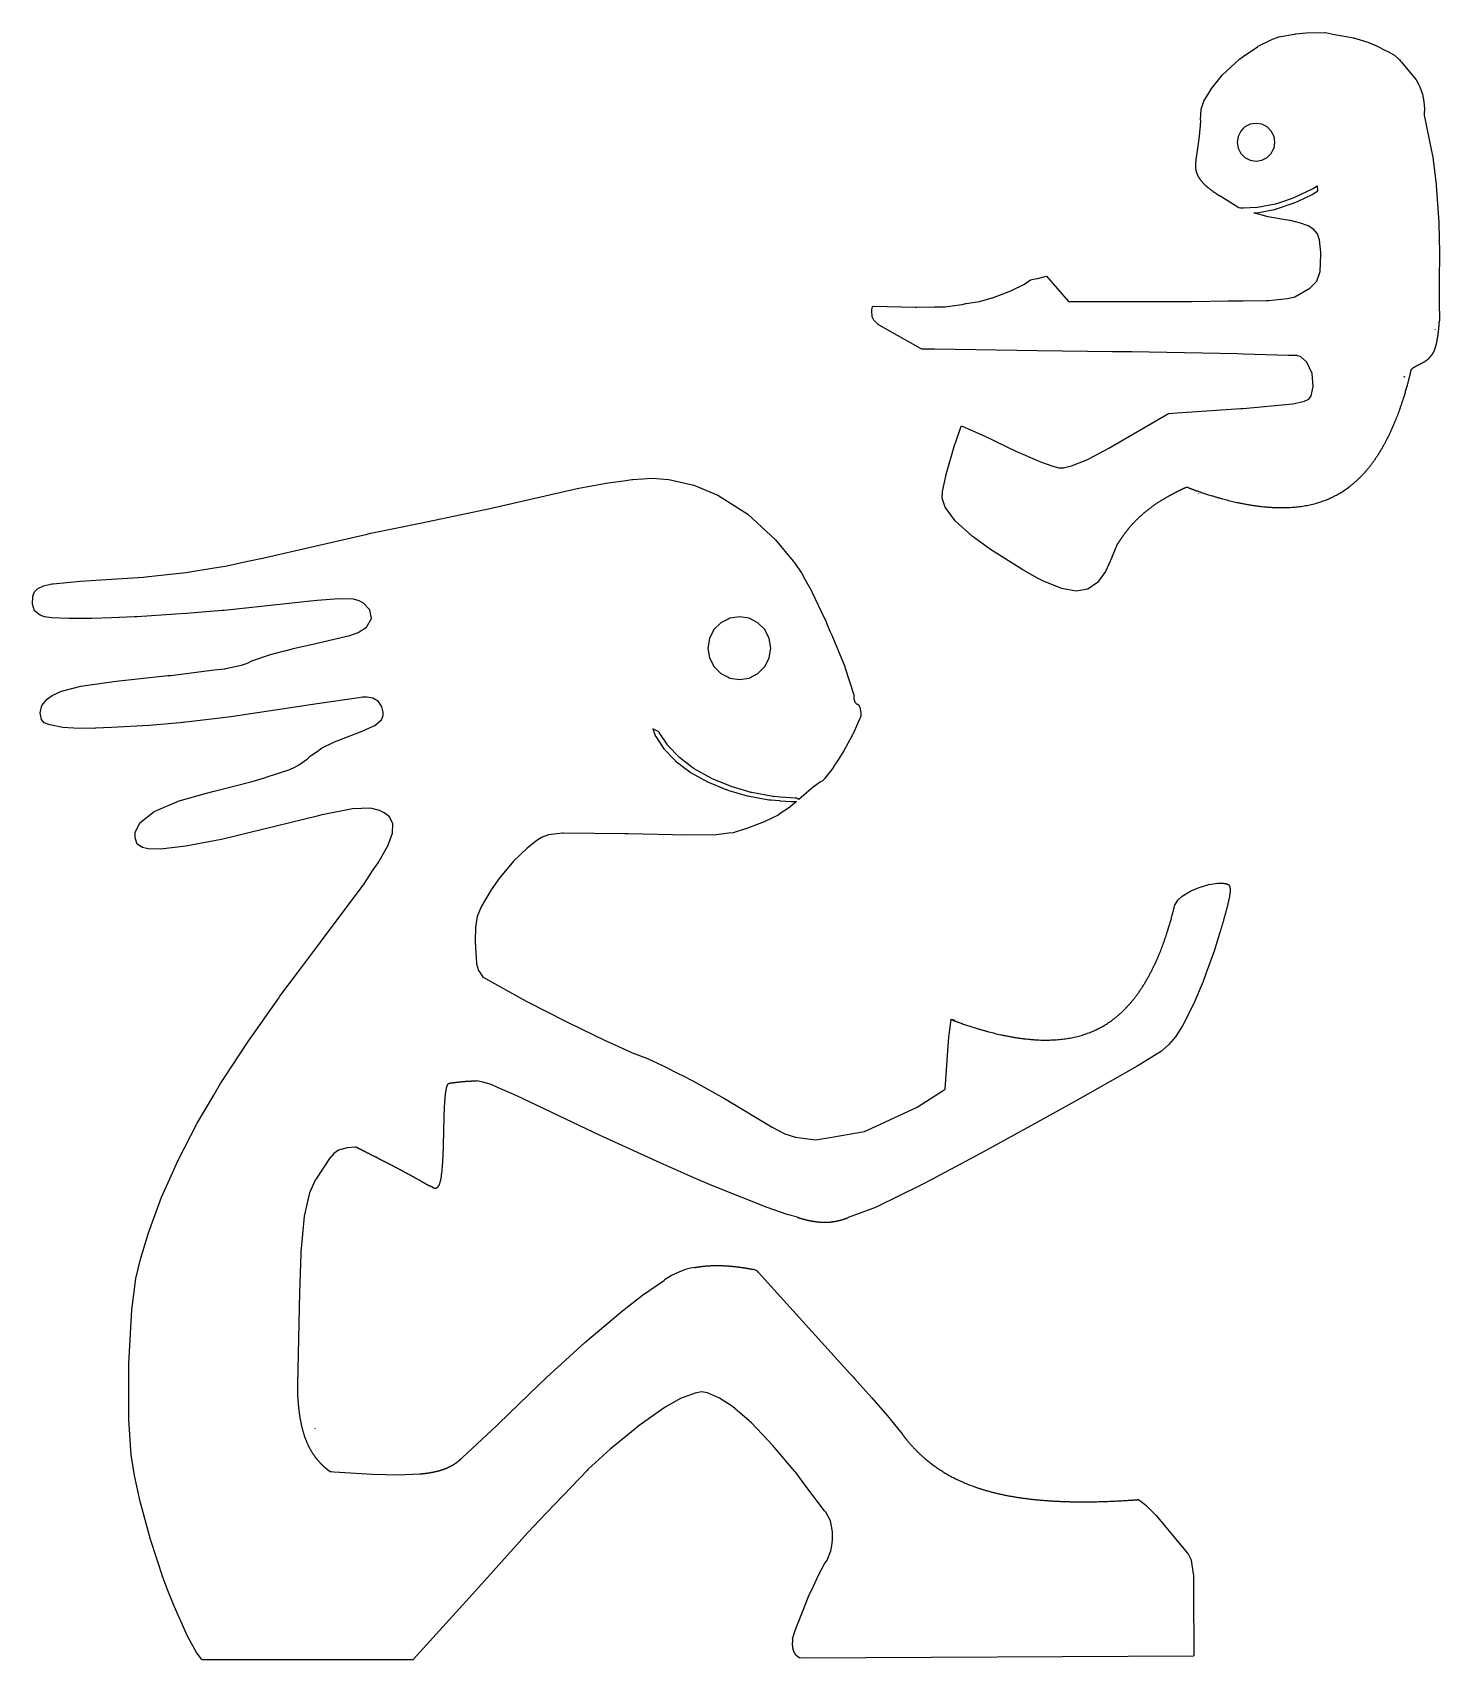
# Model space of a CAD drawing. Header units: millimetres. Extents: x -21.2 to 33, y -18.8 to 15.5.
# Drawn here: x -21.17 to 8.47, y -18.79 to 15.47 of the extents above; entities that cross this region are included whole.
import ezdxf

# ---------------------------------------------------------------- set-up
doc = ezdxf.new("R2010")
doc.units = ezdxf.units.MM
doc.layers.get('0').update_dxf_attribs({"linetype": 'CONTINUOUS'})

msp = doc.modelspace()

# ---------------------------------------------------------------- linework, layer by layer
for p, q in [((5.082, 15.38), (5.414, 15.439)), ((5.414, 15.439), (5.417, 15.439)), ((5.417, 15.439), (5.431, 15.44)), ((5.431, 15.44), (5.661, 15.461)), ((5.661, 15.461), (6.056, 15.47)), ((6.056, 15.47), (6.064, 15.47)), ((6.064, 15.47), (6.257, 15.43)), ((6.257, 15.43), (6.26, 15.429)), ((6.26, 15.429), (6.502, 15.385)), ((4.335, 14.964), (4.636, 15.172)), ((4.636, 15.172), (4.647, 15.18)), ((4.647, 15.18), (4.947, 15.334)), ((4.947, 15.334), (5.067, 15.376)), ((5.067, 15.376), (5.071, 15.378)), ((5.071, 15.378), (5.082, 15.38)), ((5.071, 15.378), (5.071, 15.378)), ((6.502, 15.385), (6.646, 15.359)), ((6.646, 15.359), (6.657, 15.357)), ((6.657, 15.357), (6.96, 15.264)), ((6.96, 15.264), (7.143, 15.187)), ((7.143, 15.187), (7.155, 15.181)), ((7.155, 15.181), (7.327, 15.091)), ((7.327, 15.091), (7.393, 15.061)), ((3.9, 14.576), (4.256, 14.909)), ((4.256, 14.909), (4.335, 14.964)), ((7.393, 15.061), (7.508, 15)), ((7.508, 15), (7.519, 14.991)), ((7.519, 14.991), (7.615, 14.905)), ((7.615, 14.905), (7.622, 14.899)), ((7.622, 14.899), (7.646, 14.868)), ((7.646, 14.868), (7.657, 14.853)), ((7.657, 14.853), (7.665, 14.845)), ((7.665, 14.845), (7.975, 14.476)), ((3.671, 14.3), (3.9, 14.576)), ((7.975, 14.476), (7.978, 14.472)), ((7.978, 14.472), (8.016, 14.396)), ((8.016, 14.396), (8.052, 14.325)), ((3.501, 14.026), (3.671, 14.3)), ((8.052, 14.325), (8.106, 14.174)), ((8.106, 14.174), (8.138, 14.02)), ((3.435, 13.622), (3.449, 13.856)), ((3.449, 13.856), (3.501, 14.026)), ((8.138, 14.02), (8.149, 13.864)), ((8.142, 13.755), (8.141, 13.75)), ((8.141, 13.75), (8.145, 13.732)), ((8.149, 13.864), (8.142, 13.755)), ((8.145, 13.732), (8.147, 13.72)), ((8.147, 13.72), (8.165, 13.632)), ((8.165, 13.632), (8.293, 13.005)), ((8.293, 13.005), (8.326, 12.843)), ((8.326, 12.843), (8.396, 12.272)), ((3.824, 12.038), (3.81, 12.047)), ((3.81, 12.047), (3.81, 12.047)), ((4.24, 11.777), (3.824, 12.038)), ((5.799, 12.177), (5.413, 11.993)), ((5.489, 11.921), (5.783, 12.062)), ((5.783, 12.062), (5.808, 12.074)), ((5.812, 12.183), (5.799, 12.177)), ((5.808, 12.074), (5.904, 12.134)), ((5.892, 12.233), (5.812, 12.183)), ((5.895, 12.235), (5.892, 12.233)), ((5.896, 12.232), (5.895, 12.235)), ((5.908, 12.136), (5.896, 12.232)), ((5.904, 12.134), (5.907, 12.136)), ((5.907, 12.136), (5.908, 12.136)), ((5.908, 12.136), (5.908, 12.136)), ((8.396, 12.272), (8.397, 12.252)), ((8.397, 12.252), (8.452, 11.475)), ((4.241, 11.777), (4.24, 11.777)), ((4.275, 11.771), (4.241, 11.777)), ((4.335, 11.773), (4.275, 11.771)), ((4.275, 11.771), (4.275, 11.771)), ((4.621, 11.783), (4.335, 11.773)), ((4.561, 11.671), (4.559, 11.672)), ((4.559, 11.672), (4.567, 11.671)), ((4.572, 11.668), (4.561, 11.671)), ((4.567, 11.671), (4.629, 11.674)), ((4.675, 11.64), (4.572, 11.668)), ((4.632, 11.783), (4.621, 11.783)), ((4.629, 11.674), (4.988, 11.744)), ((5.003, 11.856), (4.632, 11.783)), ((4.632, 11.783), (4.632, 11.783)), ((4.988, 11.744), (4.999, 11.746)), ((4.999, 11.746), (5.012, 11.749)), ((5.015, 11.858), (5.003, 11.856)), ((5.012, 11.749), (5.017, 11.75)), ((5.202, 11.921), (5.015, 11.858)), ((5.017, 11.75), (5.036, 11.757)), ((5.036, 11.757), (5.409, 11.883)), ((5.4, 11.988), (5.202, 11.921)), ((5.413, 11.993), (5.4, 11.988)), ((5.409, 11.883), (5.489, 11.921)), ((5.413, 11.993), (5.413, 11.993)), ((4.73, 11.625), (4.675, 11.64)), ((4.853, 11.592), (4.73, 11.625)), ((5.308, 11.513), (4.853, 11.592)), ((5.331, 11.508), (5.308, 11.513)), ((5.541, 11.458), (5.331, 11.508)), ((5.704, 11.399), (5.541, 11.458)), ((5.82, 11.324), (5.704, 11.399)), ((5.896, 11.229), (5.82, 11.324)), ((8.452, 11.475), (8.453, 11.448)), ((8.453, 11.448), (8.467, 10.848)), ((5.941, 11.104), (5.896, 11.229)), ((5.965, 10.837), (5.941, 11.104)), ((5.954, 10.436), (5.969, 10.792)), ((5.969, 10.792), (5.965, 10.837)), ((8.466, 10.834), (8.459, 10.221)), ((8.467, 10.837), (8.466, 10.834)), ((8.467, 10.848), (8.467, 10.848)), ((8.467, 10.848), (8.467, 10.837)), ((-0.144, 10.259), (-0.051, 10.281)), ((-0.051, 10.281), (0, 10.293)), ((0, 10.293), (0.191, 10.338)), ((0.191, 10.338), (0.653, 9.809)), ((5.887, 10.234), (5.954, 10.436)), ((-0.948, 9.884), (-0.56, 10.032)), ((-0.56, 10.032), (-0.547, 10.036)), ((-0.547, 10.036), (-0.27, 10.173)), ((-0.27, 10.173), (-0.144, 10.259)), ((5.423, 9.904), (5.736, 10.083)), ((5.736, 10.083), (5.887, 10.234)), ((8.459, 10.221), (8.458, 10.217)), ((8.458, 10.217), (8.458, 10.208)), ((8.458, 10.208), (8.459, 10.187)), ((8.459, 10.187), (8.462, 9.814)), ((-3.492, 9.609), (-3.479, 9.676)), ((-3.482, 9.48), (-3.492, 9.609)), ((-3.479, 9.676), (-3.476, 9.692)), ((-3.476, 9.692), (-3.465, 9.707)), ((-3.465, 9.707), (-3.464, 9.707)), ((-3.464, 9.707), (-2.576, 9.688)), ((-2.576, 9.688), (-2.545, 9.687)), ((-2.545, 9.687), (-2.167, 9.691)), ((-2.545, 9.687), (-2.545, 9.687)), ((-2.167, 9.691), (-2.06, 9.692)), ((-2.06, 9.692), (-1.944, 9.694)), ((-2.06, 9.692), (-2.06, 9.692)), ((-1.944, 9.694), (-1.59, 9.74)), ((-1.59, 9.74), (-1.587, 9.741)), ((-1.59, 9.74), (-1.59, 9.74)), ((-1.587, 9.741), (-1.509, 9.764)), ((-1.509, 9.764), (-1.5, 9.766)), ((-1.5, 9.766), (-1.219, 9.802)), ((-1.219, 9.802), (-0.958, 9.881)), ((-0.958, 9.881), (-0.948, 9.884)), ((0.653, 9.809), (3.154, 9.809)), ((3.154, 9.809), (3.255, 9.809)), ((3.255, 9.809), (4.01, 9.818)), ((4.01, 9.818), (4.335, 9.823)), ((4.335, 9.823), (4.826, 9.829)), ((4.826, 9.829), (4.865, 9.83)), ((4.865, 9.83), (5.265, 9.866)), ((5.265, 9.866), (5.423, 9.904)), ((8.462, 9.814), (8.467, 9.399)), ((-3.447, 9.413), (-3.482, 9.48)), ((-3.351, 9.315), (-3.447, 9.413)), ((-3.345, 9.311), (-3.351, 9.315)), ((-3.338, 9.308), (-3.345, 9.311)), ((-2.452, 8.812), (-3.338, 9.308)), ((8.377, 9.218), (8.374, 9.212)), ((-2.434, 8.802), (-2.452, 8.812)), ((-2.232, 8.799), (-2.434, 8.802)), ((-2.167, 8.799), (-2.232, 8.799)), ((0, 8.769), (-2.167, 8.799)), ((1.58, 8.747), (0, 8.769)), ((1.981, 8.742), (1.58, 8.747)), ((4.216, 8.7), (1.981, 8.742)), ((4.335, 8.697), (4.216, 8.7)), ((5.278, 8.67), (4.335, 8.697)), ((5.407, 8.666), (5.278, 8.67)), ((5.469, 8.665), (5.407, 8.666)), ((5.47, 8.664), (5.469, 8.665)), ((5.541, 8.647), (5.47, 8.664)), ((5.672, 8.528), (5.541, 8.647)), ((8.22, 8.586), (8.22, 8.586)), ((5.784, 8.287), (5.672, 8.528)), ((5.81, 8.012), (5.784, 8.287)), ((7.727, 8.232), (7.717, 8.215)), ((5.765, 7.822), (5.81, 8.012)), ((7.717, 8.215), (7.715, 8.212)), ((7.715, 8.212), (7.715, 8.212)), ((2.944, 7.458), (4.285, 7.549)), ((4.285, 7.549), (4.335, 7.554)), ((4.335, 7.554), (5.376, 7.652)), ((5.376, 7.652), (5.623, 7.706)), ((5.623, 7.706), (5.712, 7.75)), ((5.712, 7.75), (5.765, 7.822)), ((1.506, 6.714), (2.763, 7.445)), ((2.763, 7.445), (2.944, 7.458)), ((-1.73, 6.828), (-1.615, 7.162)), ((-1.615, 7.162), (-1.613, 7.167)), ((-1.613, 7.167), (-1.606, 7.175)), ((-1.606, 7.175), (-1.597, 7.186)), ((-1.597, 7.186), (-1.587, 7.182)), ((-1.587, 7.182), (-1.175, 6.999)), ((-1.175, 6.999), (-1.175, 6.999)), ((-1.175, 6.999), (-1.151, 6.988)), ((-1.151, 6.988), (-0.43, 6.64)), ((-1.927, 6.142), (-1.739, 6.802)), ((-1.739, 6.802), (-1.734, 6.817)), ((-1.734, 6.817), (-1.73, 6.828)), ((-0.43, 6.64), (-0.407, 6.63)), ((-0.407, 6.63), (0, 6.454)), ((1.098, 6.502), (1.506, 6.714)), ((0, 6.454), (0.062, 6.428)), ((0.062, 6.428), (0.325, 6.337)), ((0.325, 6.337), (0.448, 6.304)), ((0.448, 6.304), (0.545, 6.304)), ((0.545, 6.304), (0.716, 6.344)), ((0.716, 6.344), (1.042, 6.474)), ((1.042, 6.474), (1.098, 6.502)), ((-11.624, 5.426), (-9.696, 5.866)), ((-9.696, 5.866), (-9.658, 5.874)), ((-9.658, 5.874), (-9.276, 5.944)), ((-9.276, 5.944), (-9.194, 5.959)), ((-9.194, 5.959), (-9.089, 5.978)), ((-9.089, 5.978), (-8.67, 6.038)), ((-8.67, 6.038), (-8.546, 6.056)), ((-8.546, 6.056), (-8.52, 6.06)), ((-8.52, 6.06), (-8.115, 6.085)), ((-8.115, 6.085), (-7.767, 6.06)), ((-7.767, 6.06), (-7.236, 5.938)), ((-7.236, 5.938), (-6.736, 5.726)), ((-2.001, 5.802), (-1.931, 6.125)), ((-1.931, 6.125), (-1.927, 6.142)), ((-6.736, 5.726), (-6.1, 5.324)), ((-2.009, 5.666), (-2.002, 5.796)), ((-1.943, 5.471), (-2.009, 5.666)), ((-2.002, 5.796), (-2.001, 5.802)), ((3.398, 5.758), (3.393, 5.761)), ((-13.971, 4.94), (-13.005, 5.14)), ((-13.005, 5.14), (-11.996, 5.349)), ((-11.996, 5.349), (-11.665, 5.417)), ((-11.665, 5.417), (-11.624, 5.426)), ((-6.1, 5.324), (-5.516, 4.786)), ((-1.736, 5.187), (-1.943, 5.471)), ((-1.377, 4.865), (-1.736, 5.187)), ((-16.324, 4.4), (-14.122, 4.907)), ((-14.122, 4.907), (-14.051, 4.924)), ((-14.051, 4.924), (-13.971, 4.94)), ((-0.987, 4.581), (-1.377, 4.865)), ((-5.516, 4.786), (-5.143, 4.335)), ((-0.312, 4.152), (-0.987, 4.581)), ((1.681, 4.692), (1.547, 4.364)), ((-17.938, 4.099), (-17.34, 4.197)), ((-17.34, 4.197), (-17.111, 4.234)), ((-17.111, 4.234), (-16.633, 4.335)), ((-16.633, 4.335), (-16.355, 4.394)), ((-16.355, 4.394), (-16.35, 4.395)), ((-16.35, 4.395), (-16.324, 4.4)), ((-5.143, 4.335), (-5.111, 4.296)), ((-5.111, 4.296), (-4.978, 4.097)), ((0, 3.982), (-0.312, 4.152)), ((1.433, 4.118), (1.265, 3.885)), ((1.534, 4.335), (1.433, 4.118)), ((1.547, 4.364), (1.534, 4.335)), ((-21.057, 3.762), (-20.939, 3.817)), ((-20.939, 3.817), (-20.758, 3.858)), ((-20.758, 3.858), (-20.749, 3.859)), ((-20.749, 3.859), (-20.732, 3.861)), ((-20.732, 3.861), (-20.155, 3.917)), ((-20.155, 3.917), (-19.507, 3.959)), ((-19.507, 3.959), (-18.828, 4.002)), ((-18.828, 4.002), (-18.787, 4.004)), ((-18.787, 4.004), (-17.938, 4.099)), ((-4.978, 4.097), (-4.972, 4.089)), ((-4.972, 4.089), (-4.892, 3.944)), ((-4.892, 3.944), (-4.763, 3.709)), ((0.139, 3.907), (0, 3.982)), ((0.511, 3.758), (0.139, 3.907)), ((1.265, 3.885), (1.062, 3.746)), ((-21.167, 3.431), (-21.159, 3.597)), ((-21.125, 3.288), (-21.167, 3.431)), ((-21.159, 3.597), (-21.127, 3.69)), ((-21.127, 3.69), (-21.057, 3.762)), ((-15.313, 3.494), (-17.13, 3.301)), ((-15.172, 3.505), (-15.313, 3.494)), ((-14.718, 3.542), (-15.172, 3.505)), ((-14.409, 3.535), (-14.718, 3.542)), ((-14.284, 3.5), (-14.409, 3.535)), ((-14.195, 3.449), (-14.284, 3.5)), ((-14.065, 3.313), (-14.195, 3.449)), ((-4.763, 3.709), (-4.754, 3.691)), ((-4.754, 3.691), (-4.748, 3.678)), ((-4.748, 3.678), (-4.483, 3.131)), ((0.815, 3.704), (0.511, 3.758)), ((1.062, 3.746), (0.815, 3.704)), ((-21.005, 3.196), (-21.125, 3.288)), ((-20.918, 3.162), (-21.005, 3.196)), ((-20.759, 3.144), (-20.918, 3.162)), ((-20.402, 3.126), (-20.759, 3.144)), ((-19.917, 3.128), (-20.402, 3.126)), ((-19.507, 3.144), (-19.917, 3.128)), ((-19.017, 3.164), (-19.507, 3.144)), ((-18.997, 3.165), (-19.017, 3.164)), ((-18.962, 3.167), (-18.997, 3.165)), ((-18.157, 3.219), (-18.962, 3.167)), ((-17.921, 3.234), (-18.157, 3.219)), ((-17.34, 3.284), (-17.921, 3.234)), ((-17.169, 3.298), (-17.34, 3.284)), ((-17.13, 3.301), (-17.169, 3.298)), ((-14.133, 2.948), (-14.028, 3.127)), ((-14.028, 3.127), (-14.065, 3.313)), ((-4.483, 3.131), (-4.477, 3.117)), ((-4.477, 3.117), (-4.467, 3.091)), ((-4.467, 3.091), (-4.434, 3.014)), ((-15.172, 2.612), (-14.545, 2.756)), ((-14.545, 2.756), (-14.513, 2.763)), ((-14.513, 2.763), (-14.512, 2.764)), ((-14.512, 2.764), (-14.507, 2.765)), ((-14.507, 2.765), (-14.309, 2.831)), ((-14.309, 2.831), (-14.133, 2.948)), ((-4.434, 3.014), (-4.372, 2.864)), ((-4.372, 2.864), (-4.335, 2.775)), ((-4.335, 2.775), (-4.06, 2.117)), ((-16.158, 2.372), (-15.886, 2.442)), ((-15.886, 2.442), (-15.856, 2.449)), ((-15.856, 2.449), (-15.668, 2.498)), ((-15.668, 2.498), (-15.644, 2.504)), ((-15.644, 2.504), (-15.172, 2.612)), ((-17.34, 2.045), (-17.113, 2.072)), ((-17.113, 2.072), (-17.096, 2.075)), ((-17.096, 2.075), (-16.766, 2.145)), ((-16.766, 2.145), (-16.7, 2.167)), ((-16.7, 2.167), (-16.623, 2.193)), ((-16.623, 2.193), (-16.549, 2.237)), ((-16.549, 2.237), (-16.158, 2.372)), ((-4.06, 2.117), (-4.056, 2.103)), ((-4.056, 2.103), (-3.867, 1.518)), ((-20.151, 1.704), (-19.507, 1.798)), ((-19.507, 1.798), (-19.468, 1.803)), ((-19.468, 1.803), (-18.316, 1.926)), ((-18.316, 1.926), (-18.254, 1.932)), ((-18.254, 1.932), (-17.34, 2.045)), ((-20.973, 1.298), (-20.85, 1.436)), ((-20.85, 1.436), (-20.751, 1.506)), ((-20.751, 1.506), (-20.555, 1.6)), ((-20.555, 1.6), (-20.151, 1.704)), ((-14.295, 1.461), (-15.172, 1.329)), ((-14.216, 1.473), (-14.295, 1.461)), ((-14.214, 1.473), (-14.216, 1.473)), ((-14.124, 1.473), (-14.214, 1.473)), ((-14.002, 1.451), (-14.124, 1.473)), ((-13.883, 1.384), (-14.002, 1.451)), ((-13.81, 1.272), (-13.883, 1.384)), ((-3.867, 1.518), (-3.867, 1.473)), ((-3.867, 1.473), (-3.867, 1.447)), ((-3.867, 1.447), (-3.844, 1.368)), ((-21.007, 1.145), (-20.973, 1.298)), ((-20.978, 1.003), (-21.007, 1.145)), ((-16.989, 1.056), (-17.34, 1.015)), ((-16.942, 1.062), (-16.989, 1.056)), ((-15.172, 1.329), (-16.942, 1.062)), ((-13.82, 0.994), (-13.785, 1.085)), ((-13.785, 1.154), (-13.81, 1.272)), ((-13.785, 1.085), (-13.785, 1.154)), ((-3.844, 1.368), (-3.832, 1.354)), ((-3.832, 1.354), (-3.806, 1.324)), ((-3.806, 1.324), (-3.805, 1.324)), ((-3.805, 1.324), (-3.78, 1.324)), ((-3.78, 1.324), (-3.739, 1.26)), ((-3.736, 1.035), (-3.743, 1.021)), ((-3.739, 1.26), (-3.718, 1.146)), ((-3.722, 1.068), (-3.736, 1.035)), ((-3.718, 1.078), (-3.722, 1.069)), ((-3.722, 1.069), (-3.722, 1.068)), ((-3.718, 1.146), (-3.718, 1.078)), ((-20.92, 0.935), (-20.978, 1.003)), ((-20.805, 0.889), (-20.92, 0.935)), ((-20.532, 0.833), (-20.805, 0.889)), ((-20.3, 0.818), (-20.532, 0.833)), ((-19.86, 0.815), (-20.3, 0.818)), ((-19.842, 0.816), (-19.86, 0.815)), ((-19.507, 0.833), (-19.842, 0.816)), ((-18.709, 0.874), (-19.507, 0.833)), ((-18.054, 0.933), (-18.709, 0.874)), ((-18.01, 0.936), (-18.054, 0.933)), ((-17.993, 0.938), (-18.01, 0.936)), ((-17.34, 1.015), (-17.993, 0.938)), ((-14.81, 0.532), (-14.256, 0.741)), ((-14.256, 0.741), (-13.96, 0.879)), ((-13.96, 0.879), (-13.82, 0.994)), ((-8.103, 0.806), (-8.104, 0.806)), ((-8.104, 0.806), (-8.051, 0.662)), ((-7.978, 0.745), (-8.103, 0.806)), ((-7.975, 0.744), (-7.978, 0.745)), ((-7.972, 0.743), (-7.975, 0.744)), ((-7.967, 0.729), (-7.972, 0.743)), ((-7.795, 0.466), (-7.967, 0.729)), ((-7.967, 0.729), (-7.967, 0.729)), ((-3.886, 0.691), (-3.893, 0.679)), ((-3.882, 0.699), (-3.886, 0.691)), ((-3.867, 0.733), (-3.882, 0.699)), ((-3.743, 1.021), (-3.867, 0.733)), ((-15.172, 0.331), (-15.078, 0.397)), ((-15.078, 0.397), (-14.81, 0.532)), ((-8.051, 0.662), (-8.05, 0.658)), ((-8.05, 0.658), (-8.039, 0.641)), ((-8.039, 0.641), (-7.873, 0.386)), ((-7.873, 0.386), (-7.64, 0.144)), ((-7.789, 0.456), (-7.795, 0.466)), ((-7.549, 0.208), (-7.789, 0.456)), ((-3.893, 0.679), (-4.08, 0.34)), ((-15.643, 0), (-15.562, 0.039)), ((-15.562, 0.039), (-15.373, 0.176)), ((-15.373, 0.176), (-15.311, 0.235)), ((-15.311, 0.235), (-15.172, 0.331)), ((-7.64, 0.144), (-7.625, 0.128)), ((-7.625, 0.128), (-7.623, 0.127)), ((-7.623, 0.127), (-7.528, 0.056)), ((-7.541, 0.199), (-7.549, 0.208)), ((-7.277, 0), (-7.541, 0.199)), ((-7.541, 0.199), (-7.541, 0.199)), ((-7.541, 0.199), (-7.541, 0.199)), ((-7.528, 0.056), (-7.454, 0)), ((-4.297, 0.001), (-4.298, 0)), ((-4.294, 0.006), (-4.297, 0.001)), ((-4.287, 0.017), (-4.294, 0.006)), ((-4.214, 0.129), (-4.287, 0.017)), ((-4.08, 0.34), (-4.214, 0.129)), ((-17.34, -0.507), (-16.538, -0.305)), ((-16.538, -0.305), (-16.28, -0.225)), ((-16.28, -0.225), (-16.263, -0.22)), ((-16.263, -0.22), (-16.261, -0.219)), ((-16.261, -0.219), (-16.246, -0.214)), ((-16.246, -0.214), (-15.748, -0.05)), ((-15.748, -0.05), (-15.643, 0)), ((-7.454, 0), (-7.322, -0.1)), ((-7.322, -0.1), (-7.313, -0.106)), ((-7.313, -0.106), (-7.291, -0.119)), ((-7.291, -0.119), (-6.948, -0.312)), ((-7.24, -0.028), (-7.277, 0)), ((-7.229, -0.036), (-7.24, -0.028)), ((-6.876, -0.234), (-7.229, -0.036)), ((-6.948, -0.312), (-6.761, -0.389)), ((-6.863, -0.241), (-6.876, -0.234)), ((-6.502, -0.39), (-6.863, -0.241)), ((-4.572, -0.313), (-4.644, -0.364)), ((-4.537, -0.3), (-4.572, -0.313)), ((-4.497, -0.26), (-4.537, -0.3)), ((-4.478, -0.239), (-4.497, -0.26)), ((-4.448, -0.2), (-4.478, -0.239)), ((-4.335, -0.049), (-4.448, -0.2)), ((-4.298, 0), (-4.335, -0.049)), ((-18.076, -0.713), (-17.505, -0.548)), ((-17.505, -0.548), (-17.34, -0.507)), ((-6.761, -0.389), (-6.564, -0.471)), ((-6.564, -0.471), (-6.552, -0.475)), ((-6.552, -0.475), (-6.539, -0.481)), ((-6.539, -0.481), (-6.534, -0.482)), ((-6.534, -0.482), (-6.502, -0.491)), ((-6.468, -0.405), (-6.502, -0.39)), ((-6.502, -0.491), (-6.114, -0.604)), ((-6.455, -0.41), (-6.468, -0.405)), ((-6.03, -0.534), (-6.455, -0.41)), ((-6.114, -0.604), (-6.1, -0.608)), ((-6.1, -0.608), (-5.881, -0.648)), ((-6.016, -0.538), (-6.03, -0.534)), ((-5.574, -0.618), (-6.016, -0.538)), ((-5.881, -0.648), (-5.659, -0.688)), ((-5.559, -0.621), (-5.574, -0.618)), ((-5.544, -0.622), (-5.559, -0.621)), ((-5.559, -0.621), (-5.559, -0.621)), ((-5.419, -0.631), (-5.544, -0.622)), ((-5.099, -0.656), (-5.419, -0.631)), ((-5.078, -0.655), (-5.099, -0.656)), ((-5.099, -0.656), (-5.099, -0.656)), ((-5.076, -0.656), (-5.078, -0.655)), ((-5.072, -0.658), (-5.076, -0.656)), ((-5.064, -0.662), (-5.072, -0.658)), ((-5.027, -0.68), (-5.064, -0.662)), ((-4.717, -0.417), (-5.027, -0.68)), ((-5.027, -0.68), (-5.027, -0.68)), ((-4.706, -0.408), (-4.717, -0.417)), ((-4.705, -0.407), (-4.706, -0.408)), ((-4.644, -0.364), (-4.705, -0.407)), ((-18.907, -1.174), (-18.603, -0.934)), ((-18.603, -0.934), (-18.076, -0.713)), ((-15.098, -1.015), (-15.172, -1.034)), ((-14.43, -0.882), (-15.098, -1.015)), ((-14.047, -0.866), (-14.43, -0.882)), ((-13.856, -0.914), (-14.047, -0.866)), ((-13.759, -0.964), (-13.856, -0.914)), ((-13.65, -1.05), (-13.759, -0.964)), ((-5.659, -0.688), (-5.644, -0.691)), ((-5.644, -0.691), (-5.615, -0.693)), ((-5.615, -0.693), (-5.434, -0.707)), ((-5.464, -1.011), (-5.612, -1.084)), ((-5.419, -0.98), (-5.464, -1.011)), ((-5.434, -0.707), (-5.419, -0.708)), ((-5.419, -0.708), (-5.184, -0.726)), ((-5.226, -0.849), (-5.419, -0.98)), ((-5.216, -0.842), (-5.226, -0.849)), ((-5.211, -0.838), (-5.216, -0.842)), ((-5.077, -0.723), (-5.211, -0.838)), ((-5.184, -0.726), (-5.153, -0.725)), ((-5.153, -0.725), (-5.084, -0.723)), ((-5.084, -0.723), (-5.077, -0.723)), ((-5.077, -0.723), (-5.077, -0.723)), ((-5.077, -0.723), (-5.077, -0.723)), ((-19.004, -1.376), (-18.907, -1.174)), ((-15.172, -1.034), (-17.19, -1.523)), ((-13.575, -1.193), (-13.65, -1.05)), ((-13.584, -1.39), (-13.575, -1.193)), ((-6.151, -1.303), (-6.413, -1.382)), ((-6.142, -1.3), (-6.151, -1.303)), ((-5.754, -1.152), (-6.142, -1.3)), ((-5.741, -1.147), (-5.754, -1.152)), ((-5.612, -1.084), (-5.741, -1.147)), ((-19.004, -1.487), (-19.004, -1.376)), ((-18.963, -1.621), (-19.004, -1.487)), ((-18.848, -1.695), (-18.963, -1.621)), ((-18.729, -1.723), (-18.848, -1.695)), ((-17.939, -1.668), (-18.471, -1.727)), ((-17.34, -1.552), (-17.939, -1.668)), ((-17.19, -1.523), (-17.34, -1.552)), ((-13.887, -2.015), (-13.685, -1.658)), ((-13.685, -1.658), (-13.584, -1.39)), ((-10.749, -1.707), (-11.035, -1.985)), ((-10.547, -1.548), (-10.749, -1.707)), ((-10.434, -1.478), (-10.547, -1.548)), ((-10.301, -1.426), (-10.434, -1.478)), ((-10.004, -1.391), (-10.301, -1.426)), ((-9.985, -1.391), (-10.004, -1.391)), ((-8.694, -1.406), (-9.985, -1.391)), ((-8.67, -1.406), (-8.694, -1.406)), ((-8.625, -1.407), (-8.67, -1.406)), ((-7.369, -1.435), (-8.625, -1.407)), ((-6.768, -1.428), (-7.369, -1.435)), ((-6.502, -1.393), (-6.768, -1.428)), ((-6.413, -1.382), (-6.502, -1.393)), ((-18.471, -1.727), (-18.729, -1.723)), ((-13.99, -2.167), (-13.887, -2.015)), ((-11.035, -1.985), (-11.312, -2.314)), ((-14.199, -2.479), (-13.99, -2.167)), ((-11.321, -2.328), (-11.507, -2.589)), ((-11.313, -2.316), (-11.321, -2.328)), ((-11.312, -2.314), (-11.313, -2.316)), ((-15.086, -3.667), (-14.199, -2.479)), ((-11.507, -2.589), (-11.712, -2.933)), ((2.957, -2.803), (3.048, -2.72)), ((3.048, -2.72), (3.212, -2.618)), ((3.212, -2.618), (3.251, -2.601)), ((3.251, -2.601), (3.404, -2.535)), ((3.404, -2.535), (3.606, -2.476)), ((3.606, -2.476), (3.798, -2.444)), ((-11.717, -2.942), (-11.802, -3.149)), ((-11.712, -2.933), (-11.717, -2.942)), ((2.891, -2.91), (2.893, -2.906)), ((2.893, -2.906), (2.956, -2.804)), ((2.956, -2.804), (2.957, -2.803)), ((-11.839, -3.372), (-11.845, -3.664)), ((-11.802, -3.149), (-11.839, -3.372)), ((-15.587, -4.335), (-15.144, -3.746)), ((-15.144, -3.746), (-15.119, -3.711)), ((-15.119, -3.711), (-15.086, -3.667)), ((-11.845, -3.664), (-11.846, -3.677)), ((-11.846, -3.677), (-11.845, -3.684)), ((-11.845, -3.684), (-11.816, -4.137)), ((3.806, -3.597), (3.729, -3.858)), ((3.729, -3.858), (3.553, -4.335)), ((-15.956, -4.828), (-15.587, -4.335)), ((-11.816, -4.137), (-11.815, -4.143)), ((-11.815, -4.143), (-11.773, -4.285)), ((-11.773, -4.285), (-11.741, -4.335)), ((-11.741, -4.335), (-11.683, -4.424)), ((-11.683, -4.424), (-11.678, -4.427)), ((-11.678, -4.427), (-10.771, -4.928)), ((3.553, -4.335), (3.487, -4.513)), ((3.487, -4.513), (3.284, -4.993)), ((-16.627, -5.779), (-15.987, -4.871)), ((-15.987, -4.871), (-15.956, -4.828)), ((-10.771, -4.928), (-10.744, -4.943)), ((-10.744, -4.943), (-9.942, -5.351)), ((3.284, -4.993), (3.052, -5.452)), ((-9.942, -5.351), (-9.91, -5.368)), ((-9.91, -5.368), (-9.904, -5.37)), ((-9.904, -5.37), (-9.887, -5.379)), ((-9.887, -5.379), (-9.092, -5.766)), ((-1.861, -5.637), (-1.821, -5.318)), ((-1.821, -5.318), (-1.821, -5.313)), ((-1.821, -5.313), (-1.743, -5.329)), ((1.493, -5.386), (1.503, -5.376)), ((3.052, -5.452), (2.909, -5.68)), ((-17.124, -6.541), (-16.627, -5.779)), ((-9.092, -5.766), (-9.073, -5.775)), ((-9.073, -5.775), (-8.67, -5.957)), ((-1.943, -6.783), (-1.865, -5.682)), ((-1.865, -5.682), (-1.861, -5.637)), ((0.627, -5.716), (0.627, -5.716)), ((2.909, -5.68), (2.763, -5.853)), ((-8.67, -5.957), (-8.504, -6.031)), ((-8.504, -6.031), (-8.504, -6.031)), ((-8.504, -6.031), (-8.494, -6.035)), ((-8.494, -6.035), (-8.217, -6.141)), ((-8.217, -6.141), (-7.881, -6.293)), ((2.61, -5.983), (2.167, -6.255)), ((2.619, -5.977), (2.61, -5.983)), ((2.624, -5.972), (2.619, -5.977)), ((2.763, -5.853), (2.624, -5.972)), ((-7.881, -6.293), (-7.553, -6.46)), ((-7.553, -6.46), (-7.464, -6.505)), ((-7.464, -6.505), (-7.271, -6.603)), ((1.74, -6.502), (0.898, -6.983)), ((2.102, -6.296), (1.74, -6.502)), ((2.167, -6.255), (2.102, -6.296)), ((-17.34, -6.894), (-17.205, -6.665)), ((-17.205, -6.665), (-17.124, -6.541)), ((-11.676, -6.635), (-11.815, -6.611)), ((-11.505, -6.688), (-11.676, -6.635)), ((-11.493, -6.693), (-11.505, -6.688)), ((-11.404, -6.732), (-11.493, -6.693)), ((-11.372, -6.746), (-11.404, -6.732)), ((-11.077, -6.874), (-11.372, -6.746)), ((-7.271, -6.603), (-6.594, -6.98)), ((-2.062, -6.859), (-2.01, -6.825)), ((-2.01, -6.825), (-1.943, -6.783)), ((-17.697, -7.499), (-17.35, -6.911)), ((-17.35, -6.911), (-17.34, -6.894)), ((-10.966, -6.922), (-11.077, -6.874)), ((-9.212, -7.759), (-10.966, -6.922)), ((-6.594, -6.98), (-5.59, -7.587)), ((-3.492, -7.606), (-2.531, -7.161)), ((-2.531, -7.161), (-2.062, -6.859)), ((0.776, -7.051), (0, -7.479)), ((0.836, -7.018), (0.776, -7.051)), ((0.898, -6.983), (0.836, -7.018)), ((-18.109, -8.293), (-17.697, -7.499)), ((0, -7.479), (-1.139, -8.107)), ((-9.146, -7.79), (-9.212, -7.759)), ((-8.67, -8.008), (-9.146, -7.79)), ((-5.59, -7.587), (-5.323, -7.722)), ((-5.323, -7.722), (-5.099, -7.798)), ((-5.099, -7.798), (-4.673, -7.85)), ((-4.673, -7.85), (-4.335, -7.793)), ((-4.335, -7.793), (-3.645, -7.677)), ((-3.645, -7.677), (-3.492, -7.606)), ((-14.822, -8.142), (-14.913, -8.245)), ((-14.719, -8.068), (-14.822, -8.142)), ((-14.539, -8.019), (-14.719, -8.068)), ((-14.362, -8.003), (-14.539, -8.019)), ((-14.346, -8.004), (-14.362, -8.003)), ((-14.346, -8.004), (-14.346, -8.004)), ((-14.139, -8.067), (-14.139, -8.066)), ((-13.906, -8.221), (-13.919, -8.213)), ((-7.948, -8.338), (-8.67, -8.008)), ((-1.139, -8.107), (-1.716, -8.414)), ((-18.277, -8.67), (-18.109, -8.293)), ((-14.913, -8.245), (-15.191, -8.67)), ((-13.597, -8.388), (-13.596, -8.388)), ((-7.187, -8.67), (-7.948, -8.338)), ((-1.716, -8.414), (-2.073, -8.604)), ((-18.449, -9.059), (-18.277, -8.67)), ((-15.212, -8.701), (-15.333, -8.964)), ((-15.191, -8.67), (-15.212, -8.701)), ((-12.758, -8.844), (-12.805, -8.819)), ((-12.734, -8.857), (-12.758, -8.844)), ((-12.728, -8.849), (-12.734, -8.857)), ((-6.858, -8.814), (-7.187, -8.67)), ((-5.697, -9.275), (-6.858, -8.814)), ((-2.482, -8.821), (-3.369, -9.256)), ((-2.44, -8.799), (-2.482, -8.821)), ((-2.197, -8.67), (-2.44, -8.799)), ((-2.073, -8.604), (-2.197, -8.67)), ((-18.723, -9.809), (-18.449, -9.059)), ((-15.333, -8.964), (-15.447, -9.457)), ((-15.447, -9.457), (-15.514, -10.215)), ((-5.274, -9.42), (-5.697, -9.275)), ((-5.053, -9.483), (-5.274, -9.42)), ((-3.492, -9.305), (-3.989, -9.487)), ((-3.397, -9.27), (-3.492, -9.305)), ((-3.369, -9.256), (-3.397, -9.27)), ((-18.89, -10.367), (-18.723, -9.809)), ((-15.516, -10.25), (-15.547, -11.074)), ((-15.515, -10.216), (-15.516, -10.25)), ((-15.514, -10.215), (-15.515, -10.216)), ((-18.991, -10.769), (-18.89, -10.367)), ((-19.073, -11.431), (-18.991, -10.769)), ((-8.317, -11.123), (-7.858, -10.803)), ((-5.873, -10.642), (-3.952, -12.769)), ((-15.547, -11.074), (-15.587, -13.005)), ((-8.67, -11.399), (-8.317, -11.123)), ((-19.141, -12.565), (-19.073, -11.431)), ((-9.532, -12.12), (-8.785, -11.489)), ((-8.785, -11.489), (-8.67, -11.399)), ((-10.342, -12.854), (-9.532, -12.12)), ((-19.135, -13.739), (-19.141, -12.565)), ((-15.587, -13.005), (-15.588, -13.043)), ((-11.352, -13.833), (-10.497, -13.005)), ((-10.497, -13.005), (-10.342, -12.854)), ((-3.952, -12.769), (-3.878, -12.851)), ((-3.878, -12.851), (-3.857, -12.875)), ((-3.857, -12.875), (-3.743, -13.005)), ((-3.743, -13.005), (-3.492, -13.288)), ((-15.588, -13.043), (-15.589, -13.106)), ((-7.522, -13.297), (-7.841, -13.481)), ((-7.211, -13.184), (-7.522, -13.297)), ((-7.074, -13.159), (-7.211, -13.184)), ((-6.951, -13.181), (-7.074, -13.159)), ((-6.695, -13.293), (-6.951, -13.181)), ((-6.426, -13.47), (-6.695, -13.293)), ((-3.492, -13.288), (-3.159, -13.667)), ((-7.841, -13.481), (-8.392, -13.868)), ((-6.027, -13.812), (-6.426, -13.47)), ((-3.159, -13.667), (-3.07, -13.776)), ((-19.087, -14.486), (-19.135, -13.739)), ((-15.218, -13.92), (-15.213, -13.932)), ((-12.113, -14.542), (-11.392, -13.872)), ((-11.392, -13.872), (-11.391, -13.871)), ((-11.391, -13.871), (-11.352, -13.833)), ((-8.392, -13.868), (-8.67, -14.096)), ((-5.573, -14.289), (-6.027, -13.812)), ((-3.07, -13.776), (-3.049, -13.802)), ((-3.049, -13.802), (-2.851, -14.046)), ((-2.851, -14.046), (-2.842, -14.058)), ((-9.001, -14.367), (-9.462, -14.787)), ((-8.67, -14.096), (-9.001, -14.367)), ((-5.111, -14.837), (-5.573, -14.289)), ((-19.019, -14.917), (-19.087, -14.486)), ((-12.133, -14.561), (-12.113, -14.542)), ((-18.899, -15.469), (-19.019, -14.917)), ((-14.875, -14.838), (-14.884, -14.837)), ((-14.875, -14.838), (-14.824, -14.841)), ((-14.824, -14.841), (-14.006, -14.893)), ((-14.006, -14.893), (-13.468, -14.908)), ((-13.468, -14.908), (-13.009, -14.888)), ((-13.009, -14.888), (-13.005, -14.887)), ((-9.488, -14.814), (-10.506, -15.875)), ((-9.47, -14.795), (-9.488, -14.814)), ((-9.462, -14.787), (-9.47, -14.795)), ((-5.092, -14.86), (-5.111, -14.837)), ((-4.856, -15.172), (-5.092, -14.86)), ((-4.483, -15.666), (-4.856, -15.172)), ((-18.682, -16.27), (-18.899, -15.469)), ((-4.468, -15.684), (-4.483, -15.666)), ((-4.467, -15.686), (-4.468, -15.684)), ((-4.461, -15.696), (-4.467, -15.686)), ((-4.363, -15.874), (-4.461, -15.696)), ((2.133, -15.435), (2.178, -15.459)), ((2.178, -15.459), (2.288, -15.551)), ((2.288, -15.551), (2.432, -15.696)), ((2.432, -15.696), (2.502, -15.765)), ((-10.603, -15.981), (-10.731, -16.123)), ((-10.506, -15.875), (-10.603, -15.981)), ((-4.362, -15.877), (-4.363, -15.874)), ((-4.335, -16.021), (-4.362, -15.877)), ((-4.317, -16.117), (-4.335, -16.021)), ((2.502, -15.765), (3.156, -16.55)), ((-18.412, -17.085), (-18.682, -16.27)), ((-10.731, -16.123), (-11.833, -17.34)), ((-4.351, -16.507), (-4.335, -16.403)), ((-4.335, -16.403), (-4.315, -16.272)), ((-4.316, -16.12), (-4.317, -16.117)), ((-4.316, -16.127), (-4.316, -16.12)), ((-4.315, -16.272), (-4.316, -16.127)), ((-4.603, -17.003), (-4.486, -16.781)), ((-4.486, -16.781), (-4.428, -16.702)), ((-4.428, -16.702), (-4.351, -16.507)), ((3.156, -16.55), (3.177, -16.575)), ((3.177, -16.575), (3.181, -16.581)), ((3.181, -16.581), (3.239, -16.7)), ((3.239, -16.7), (3.24, -16.708)), ((3.24, -16.708), (3.283, -17.036)), ((-18.314, -17.34), (-18.412, -17.085)), ((-4.761, -17.34), (-4.603, -17.003)), ((3.283, -17.036), (3.283, -17.096)), ((3.283, -17.096), (3.284, -17.34)), ((-18.186, -17.672), (-18.314, -17.34)), ((-11.833, -17.34), (-13.152, -18.795)), ((-5.107, -18.185), (-4.806, -17.436)), ((-4.806, -17.436), (-4.761, -17.34)), ((3.284, -17.34), (3.291, -18.721)), ((-17.902, -18.303), (-18.186, -17.672)), ((-17.714, -18.646), (-17.902, -18.303)), ((-5.157, -18.36), (-5.107, -18.185)), ((-17.602, -18.795), (-17.714, -18.646)), ((-17.602, -18.795), (-13.152, -18.795)), ((-5.002, -18.758), (3.291, -18.721))]:
    msp.add_line(p, q)
for points in [[(4.37, 13.481), (4.335, 13.446), (4.282, 13.393), (4.226, 13.282), (4.206, 13.159), (4.226, 13.036), (4.242, 13.005), (4.282, 12.925), (4.335, 12.873), (4.37, 12.837), (4.481, 12.781), (4.604, 12.762), (4.727, 12.781), (4.837, 12.837), (4.925, 12.925), (4.966, 13.005), (4.982, 13.036), (5.001, 13.159), (4.982, 13.282), (4.925, 13.393), (4.837, 13.481), (4.727, 13.537), (4.604, 13.557), (4.481, 13.537)], [(8.294, 8.67)], [(-5.649, 2.709), (-5.743, 2.894), (-5.889, 3.041), (-6.074, 3.135), (-6.279, 3.167), (-6.483, 3.135), (-6.502, 3.125), (-6.668, 3.041), (-6.814, 2.894), (-6.908, 2.709), (-6.941, 2.505), (-6.908, 2.3), (-6.841, 2.167), (-6.814, 2.116), (-6.668, 1.969), (-6.502, 1.885), (-6.483, 1.875), (-6.279, 1.843), (-6.074, 1.875), (-5.889, 1.969), (-5.743, 2.116), (-5.716, 2.167), (-5.649, 2.3), (-5.617, 2.505)]]:
    msp.add_lwpolyline(points, close=True)
for centre, radius, start, end in [((3.149, 5.798), 0.09, 69.4873, 114.551), ((-6.942, -12.114), 1.6, 100.0256, 124.9295), ((-6.022, -10.776), 0.2, 42.0905, 79.0737), ((-14.88, -14.773), 0.065, 232.999, 266.3874), ((2.113, -15.472), 0.0425, 61.9417, 94.2661)]:
    msp.add_arc(centre, radius, start, end)
for points in [[(3.435, 13.622), (3.432, 13.572), (3.424, 13.475), (3.411, 13.337), (3.391, 13.166), (3.364, 12.979), (3.338, 12.816), (3.321, 12.676), (3.33, 12.55), (3.381, 12.427), (3.478, 12.302), (3.594, 12.199), (3.701, 12.119), (3.782, 12.065), (3.824, 12.038)], [(8.294, 8.67), (8.299, 8.675), (8.31, 8.687), (8.325, 8.707), (8.344, 8.738), (8.366, 8.787), (8.386, 8.845), (8.404, 8.913), (8.42, 8.991), (8.435, 9.08), (8.447, 9.177), (8.456, 9.262), (8.461, 9.329), (8.465, 9.375), (8.467, 9.399)], [(7.858, 8.303), (7.859, 8.307), (7.861, 8.315), (7.863, 8.325), (7.864, 8.335), (7.864, 8.35), (7.872, 8.37), (7.894, 8.4), (7.951, 8.435), (8.038, 8.477), (8.139, 8.527), (8.215, 8.576), (8.26, 8.62), (8.284, 8.653), (8.294, 8.67)], [(3.798, -2.444), (3.808, -2.444), (3.829, -2.444), (3.858, -2.444), (3.895, -2.446), (3.938, -2.449), (3.975, -2.455), (4.007, -2.465), (4.033, -2.483), (4.051, -2.514), (4.059, -2.562), (4.058, -2.631), (4.045, -2.725), (4.02, -2.846), (3.983, -2.993), (3.936, -3.167), (3.889, -3.326), (3.849, -3.457), (3.82, -3.55), (3.806, -3.597)], [(-1.821, -5.318), (-1.67, -5.375), (-1.372, -5.48), (-0.941, -5.611), (-0.396, -5.729), (0.231, -5.777), (0.8, -5.716), (1.304, -5.537), (1.743, -5.235), (2.117, -4.816), (2.432, -4.287), (2.641, -3.783), (2.775, -3.363), (2.854, -3.064), (2.891, -2.91)], [(-12.758, -8.844), (-12.751, -8.847), (-12.736, -8.854), (-12.711, -8.865), (-12.674, -8.876), (-12.627, -8.858), (-12.584, -8.78), (-12.55, -8.626), (-12.528, -8.398), (-12.514, -8.115), (-12.506, -7.804), (-12.5, -7.496), (-12.493, -7.22), (-12.481, -6.998), (-12.464, -6.838), (-12.443, -6.733), (-12.425, -6.686), (-12.41, -6.667), (-12.401, -6.66), (-12.396, -6.659)], [(-14.346, -8.004), (-14.314, -8.02), (-14.253, -8.052), (-14.163, -8.098), (-14.048, -8.157), (-13.911, -8.227), (-13.782, -8.293), (-13.659, -8.356), (-13.539, -8.418), (-13.418, -8.481), (-13.292, -8.549), (-13.158, -8.622), (-13.023, -8.697), (-12.899, -8.768), (-12.824, -8.811), (-12.808, -8.819), (-12.814, -8.814), (-12.814, -8.813), (-12.809, -8.817), (-12.805, -8.819)], [(-5.053, -9.483), (-5.029, -9.491), (-4.981, -9.506), (-4.91, -9.526), (-4.817, -9.549), (-4.703, -9.571), (-4.592, -9.584), (-4.483, -9.589), (-4.379, -9.585), (-4.277, -9.573), (-4.178, -9.552), (-4.101, -9.53), (-4.044, -9.51), (-4.007, -9.495), (-3.989, -9.487)], [(-15.589, -13.106), (-15.588, -13.156), (-15.584, -13.254), (-15.575, -13.397), (-15.556, -13.579), (-15.522, -13.793), (-15.476, -13.99), (-15.417, -14.171), (-15.343, -14.334), (-15.256, -14.479), (-15.156, -14.609), (-15.067, -14.702), (-14.995, -14.765), (-14.944, -14.805), (-14.919, -14.824)], [(-13.009, -14.888), (-12.986, -14.885), (-12.939, -14.881), (-12.871, -14.873), (-12.782, -14.86), (-12.678, -14.839), (-12.58, -14.814), (-12.489, -14.784), (-12.404, -14.749), (-12.327, -14.709), (-12.256, -14.664), (-12.204, -14.625), (-12.168, -14.593), (-12.144, -14.572), (-12.133, -14.561)], [(-5.157, -18.36), (-5.159, -18.372), (-5.161, -18.397), (-5.164, -18.432), (-5.165, -18.477), (-5.163, -18.529), (-5.155, -18.576), (-5.142, -18.619), (-5.124, -18.656), (-5.101, -18.689), (-5.073, -18.716), (-5.047, -18.735), (-5.025, -18.748), (-5.01, -18.755), (-5.002, -18.758)]]:
    msp.add_open_spline(points, degree=5)
for points, knots in [([(3.181, 5.882), (3.325, 5.828), (3.615, 5.727), (4.039, 5.599), (4.577, 5.484), (5.198, 5.437), (5.767, 5.498), (6.272, 5.676), (6.71, 5.978), (7.084, 6.397), (7.4, 6.927), (7.608, 7.43), (7.742, 7.85), (7.821, 8.149), (7.858, 8.303)], [0.0045958, 0.0045958, 0.0045958, 0.0045958, 0.0045958, 0.0045958, 0.1, 0.2, 0.3, 0.4, 0.5, 0.6, 0.7, 0.8, 0.9, 1, 1, 1, 1, 1, 1]), ([(3.112, 5.88), (3.079, 5.865), (3.008, 5.832), (2.9, 5.779), (2.759, 5.704), (2.59, 5.605), (2.426, 5.495), (2.273, 5.379), (2.132, 5.255), (2.004, 5.124), (1.886, 4.986), (1.799, 4.871), (1.739, 4.783), (1.7, 4.723), (1.681, 4.692)], [0.0173189, 0.0173189, 0.0173189, 0.0173189, 0.0173189, 0.0173189, 0.1, 0.2, 0.3, 0.4, 0.5, 0.6, 0.7, 0.8, 0.9, 1, 1, 1, 1, 1, 1]), ([(-12.396, -6.659), (-12.379, -6.656), (-12.346, -6.652), (-12.296, -6.645), (-12.233, -6.637), (-12.158, -6.629), (-12.088, -6.622), (-12.023, -6.616), (-11.964, -6.613), (-11.91, -6.611), (-11.87, -6.61), (-11.842, -6.611), (-11.824, -6.611), (-11.815, -6.611)], [0.1031914, 0.1031914, 0.1031914, 0.1031914, 0.1031914, 0.1031914, 0.2, 0.3, 0.4, 0.5, 0.6, 0.7, 0.8, 0.9, 1, 1, 1, 1, 1, 1]), ([(-7.221, -10.539), (-7.21, -10.537), (-7.167, -10.53), (-7.092, -10.518), (-6.982, -10.506), (-6.836, -10.497), (-6.662, -10.497), (-6.483, -10.507), (-6.311, -10.526), (-6.174, -10.546), (-6.073, -10.563), (-6.009, -10.575), (-5.984, -10.58)], [0.2672153, 0.2672153, 0.2672153, 0.2672153, 0.2672153, 0.2672153, 0.3, 0.4, 0.5, 0.6, 0.7, 0.8, 0.9, 0.9657808, 0.9657808, 0.9657808, 0.9657808, 0.9657808, 0.9657808]), ([(-2.842, -14.058), (-2.791, -14.126), (-2.686, -14.258), (-2.514, -14.446), (-2.258, -14.674), (-1.89, -14.918), (-1.47, -15.119), (-0.996, -15.275), (-0.467, -15.385), (0.113, -15.453), (0.736, -15.482), (1.268, -15.477), (1.684, -15.459), (1.967, -15.44), (2.11, -15.43)], [0, 0, 0, 0, 0, 0, 0.1, 0.2, 0.3, 0.4, 0.5, 0.6, 0.7, 0.8, 0.9, 0.9983078, 0.9983078, 0.9983078, 0.9983078, 0.9983078, 0.9983078])]:
    msp.add_open_spline(points, degree=5, knots=knots)

doc.saveas('drawing.dxf')
